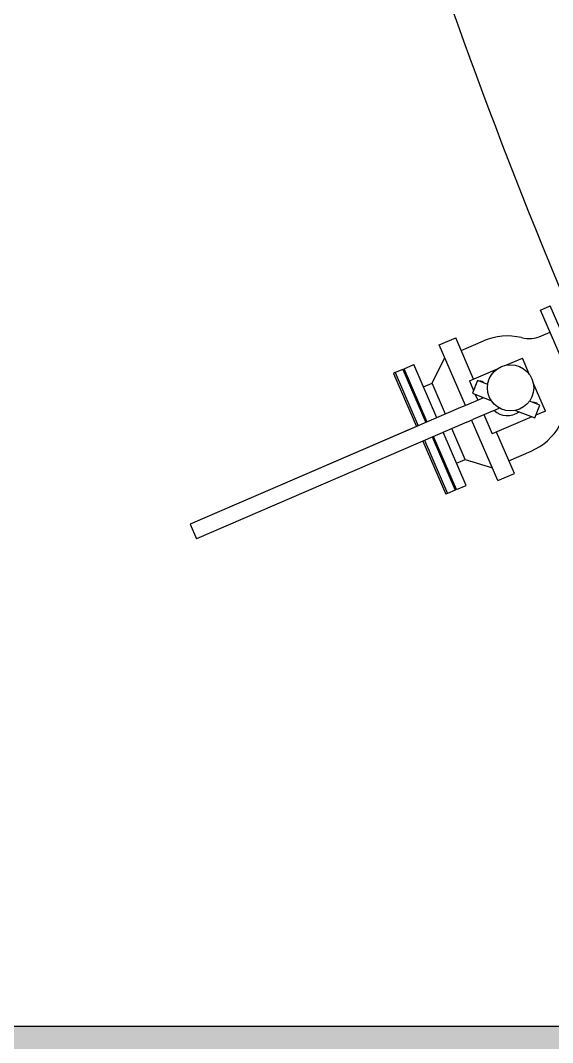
# Model space of a CAD drawing. Header units: millimetres. Extents: x 0 to 118900, y 0 to 84100.
# Drawn here: x 99376 to 101677, y 47801 to 52228 of the extents above; entities that cross this region are included whole.
import ezdxf

# ---------------------------------------------------------------- set-up
doc = ezdxf.new("R2010")
doc.units = ezdxf.units.MM
doc.header["$LTSCALE"] = 100
doc.layers.add('Hatch', color=7, linetype='Continuous', lineweight=18)
doc.layers.add('Visible', color=7, linetype='Continuous', lineweight=25)

msp = doc.modelspace()

# ---------------------------------------------------------------- hatches: boundary and pattern name
at = {"layer": 'Hatch'}
h = msp.add_hatch(dxfattribs=at)
h.set_pattern_fill('ANSI31', color=256, scale=2540, angle=-14.99998, style=0)
h.set_pattern_definition([(30.00002, (0, 0), (-158.7501, 274.963), [])])
edge = h.paths.add_edge_path()
edge.add_ellipse((124332.26, 60471.08), major_axis=(-17332.23, 16427.05), ratio=1, start_angle=37.038228, end_angle=90)
edge.add_line((107905.21, 43138.85), (107905.21, 43111.3))
edge.add_ellipse((124332.26, 60471.08), major_axis=(12800, -20183.41), ratio=1, start_angle=270, end_angle=284.19909, ccw=False)
edge.add_ellipse((124332.26, 60471.08), major_axis=(12600, -20308.87), ratio=1, start_angle=270, end_angle=270.565988, ccw=False)
edge.add_ellipse((124332.26, 60471.08), major_axis=(-2400, -23779.19), ratio=1, start_angle=270, end_angle=307.579504, ccw=False)
edge.add_ellipse((124332.26, 60471.08), major_axis=(-2600, -23758.16), ratio=1, start_angle=270, end_angle=270.482109, ccw=False)
edge.add_ellipse((124332.26, 60471.08), major_axis=(-2674.84, -23749.85), ratio=1, start_angle=270, end_angle=270.180507, ccw=False)
edge.add_line((100582.41, 63145.91), (100602.29, 63143.68))
h = msp.add_hatch(dxfattribs=at)
h.set_pattern_fill('AR-CONC', color=256, scale=53.832768, angle=45, style=0)
h.set_pattern_definition([(95, (0, 0), (296.9157, 249.1419), [40.3746, -444.1203]), (40, (0, 0), (-339.1422, 233.5094), [32.2997, -355.2963]), (145.45144, (24.74, 20.76), (-42.2265, 482.6513), [34.3131, -377.4442]), (91.1842, (-76.13, 76.13), (469.2567, 343.2451), [60.562, -666.1805]), (141.63564, (-37, 104.73), (-15.0194, 726.5872), [51.4697, -566.1666]), (36.18416, (-76.13, 76.13), (-15.0194, 726.5872), [48.4495, -532.9444]), (66, (-19.03, 95.16), (380.4747, 73.9568), [40.3746, -444.1203]), (11, (-19.03, 95.16), (-183.4129, 368.6513), [32.2997, -355.2963]), (116.45144, (12.67, 101.33), (197.0618, 442.6081), [34.3131, -377.4442]), (82.5, (0, 0), (-122.08905, 131.34647), [0, -350.98965, 0, -360.67955, 0, -356.6421]), (52.5, (0, 0), (-49.99608, 250.27363), [0, -205.64117, 0, -342.91473, 0, -135.92774]), (12.5, (-84.89, -84.89), (211.78789, 194.61663), [0, -134.5819, 0, -419.8956, 0, -557.16915]), (2.5, (-122.95, -122.95), (183.88734, 260.0983), [0, -174.9565, 0, -278.85374, 0, -395.67085])])
edge = h.paths.add_edge_path()
edge.add_line((84015.67, 47671.08), (84487.77, 47671.08))
edge.add_line((84487.77, 47671.08), (84515.41, 47671.08))
edge.add_line((84515.41, 47671.08), (84570.08, 47671.08))
edge.add_line((84570.08, 47671.08), (103594.45, 47671.08))
edge.add_line((103594.45, 47671.08), (103676.75, 47671.08))
edge.add_line((103676.75, 47671.08), (104148.85, 47671.08))
edge.add_ellipse((124332.26, 60471.08), major_axis=(-12800, 20183.41), ratio=1, start_angle=89.434012, end_angle=90, ccw=False)
edge.add_line((104023.4, 47871.08), (84141.13, 47871.08))
edge.add_ellipse((63832.26, 60471.08), major_axis=(20308.87, -12600), ratio=1, start_angle=359.434012, end_angle=360, ccw=False)

# ---------------------------------------------------------------- linework, layer by layer
at = {"layer": 'Visible'}
for p, q in [((101624.8, 50973.56), (101667.03, 50991.8)), ((101850.81, 50450.29), (101624.8, 50973.56)), ((101893.04, 50468.53), (101667.03, 50991.8)), ((101629.71, 50861.31), (101666.43, 50877.17)), ((101186.79, 50822.5), (101258.4, 50853.43)), ((101300.2, 50559.94), (101186.79, 50822.5)), ((101335.72, 50674.41), (101258.4, 50853.43)), ((101282.19, 50798.35), (101378.58, 50839.98)), ((101035.43, 50719), (101077.65, 50737.24)), ((101177.18, 50506.81), (101077.65, 50737.24)), ((101156.01, 50656.7), (101210.58, 50767.42)), ((101474.45, 50734.33), (101546.87, 50765.61)), ((101578.14, 50693.2), (101546.87, 50765.61)), ((100996.87, 50702.34), (100989.52, 50699.17)), ((100989.52, 50699.17), (101088.85, 50469.22)), ((101029.92, 50716.62), (100996.87, 50702.34)), ((100996.87, 50702.34), (101096.39, 50471.92)), ((101029.92, 50716.62), (101129.44, 50486.19)), ((101134.95, 50488.57), (101035.43, 50719)), ((101317.36, 50666.48), (101439.11, 50719.07)), ((101059.66, 50647.76), (101063.79, 50653.32)), ((101119.29, 50640.84), (101156.01, 50656.7)), ((101213.9, 50522.67), (101156.01, 50656.7)), ((101317.36, 50666.48), (101335.18, 50625.23)), ((101352.43, 50668.71), (101330.3, 50612.94)), ((101396.75, 50651.12), (101352.43, 50668.71)), ((101646, 50536.11), (101593.41, 50657.86)), ((101378.56, 50593.79), (101305.44, 50562.21)), ((101330.3, 50612.94), (101413.24, 50580.03)), ((101342.59, 50608.06), (101353.44, 50582.94)), ((101279.48, 50551), (100109.52, 50045.66)), ((101305.44, 50562.21), (101279.48, 50551)), ((101621.99, 50561.77), (101577.67, 50579.35)), ((101599.86, 50506), (101621.99, 50561.77)), ((101420.14, 50537.68), (101332.41, 50499.78)), ((101380.41, 50520.52), (101416.49, 50436.98)), ((101587.57, 50510.87), (101416.49, 50436.98)), ((101420.14, 50537.68), (101446.11, 50548.9)), ((101446.99, 50549.28), (101446.11, 50548.9)), ((101516.93, 50538.9), (101599.86, 50506)), ((101646, 50536.11), (101604.74, 50518.29)), ((101096.19, 50472.39), (100109.31, 50046.13)), ((101306.44, 50488.57), (100136.48, 49983.23)), ((101306.44, 50488.57), (101332.41, 50499.78)), ((101440.56, 50234.96), (101327.16, 50497.52)), ((101156.41, 50423.77), (101255.93, 50193.34)), ((101261.44, 50195.72), (101161.92, 50426.14)), ((101303.67, 50213.96), (101204.14, 50444.38)), ((101298.76, 50326.21), (101240.87, 50460.25)), ((101512.17, 50265.89), (101434.85, 50444.91)), ((101116.01, 50406.32), (101215.54, 50175.89)), ((101123.36, 50409.49), (101222.88, 50179.07)), ((101488.38, 50320.97), (101584.77, 50362.61)), ((101262.04, 50310.35), (101298.76, 50326.21)), ((101298.76, 50326.21), (101416.77, 50290.04)), ((101226.19, 50262.19), (101233.08, 50261.39)), ((101440.56, 50234.96), (101512.17, 50265.89)), ((101261.44, 50195.72), (101303.67, 50213.96)), ((101222.88, 50179.07), (101215.54, 50175.89)), ((101255.93, 50193.34), (101222.88, 50179.07)), ((100109.31, 50046.13), (100109.52, 50045.66)), ((100109.52, 50045.66), (100136.48, 49983.23)), ((104023.4, 47871.08), (84141.13, 47871.08))]:
    msp.add_line(p, q, dxfattribs=at)
msp.add_circle((101495.69, 50636.62), 100, dxfattribs=at)
for centre, radius, start, end in [((124332.26, 60471.08), 23900, 173.574119, 226.581316), ((124332.26, 60471.08), 23880, 173.574119, 226.535891), ((124332.26, 60471.08), 24500, 196.922278, 202.843145), ((101481.68, 50601.29), 260, 76.34714, 113.36082), ((101575.39, 50987.08), 137.01, 256.34714, 293.36082), ((101366, 50647.19), 18, 34.80351, 101.91813), ((101597.36, 50555.4), 18, 34.80351, 101.91813), ((101481.68, 50601.29), 85, 226.939, 306.3951), ((101481.68, 50601.29), 260, 293.36082, 330.37449)]:
    msp.add_arc(centre, radius, start, end, dxfattribs=at)

doc.saveas('drawing.dxf')
